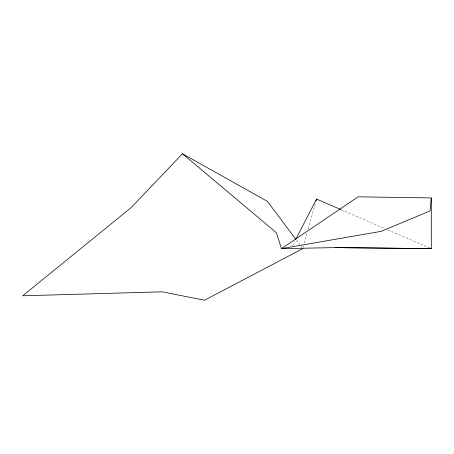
<?xml version="1.0" encoding="UTF-8"?>
<svg xmlns="http://www.w3.org/2000/svg" width="454" height="454" viewBox="0 0 454 454"><rect width="100%" height="100%" fill="white"/><g stroke="black" fill="none" stroke-linecap="round" stroke-linejoin="round"><path stroke-width="0.34" stroke-dasharray="2.27 1.7" d="M303.164 247.271L303.539 245.915M304.294 243.196L307.307 232.334M308.249 228.935L315.212 203.812M292.614 245.495L294.873 241.102M341.17 209.697L385.264 228.742M387.858 229.866L430 248.071M296.479 240.194L300.684 245.818M301.104 246.38L301.944 247.504"/><path stroke-width="0.68" d="M431.3 197.938L431.3 248.633L335.903 247.595L281.48 248.633L358.104 196.832L431.3 197.938L430.057 210.951L381.105 231.353L281.48 248.633L276.367 232.692L182.48 153.775L131.178 207.591L22.7 295.804L162.135 291.82L204.521 300.225L302.79 248.633M315.967 201.094L316.529 199.056L340.523 209.419M295.843 239.218L316.529 199.056M335.506 247.617L431.3 248.633M182.48 153.775L267.446 201.4L295.633 239.071"/></g></svg>
